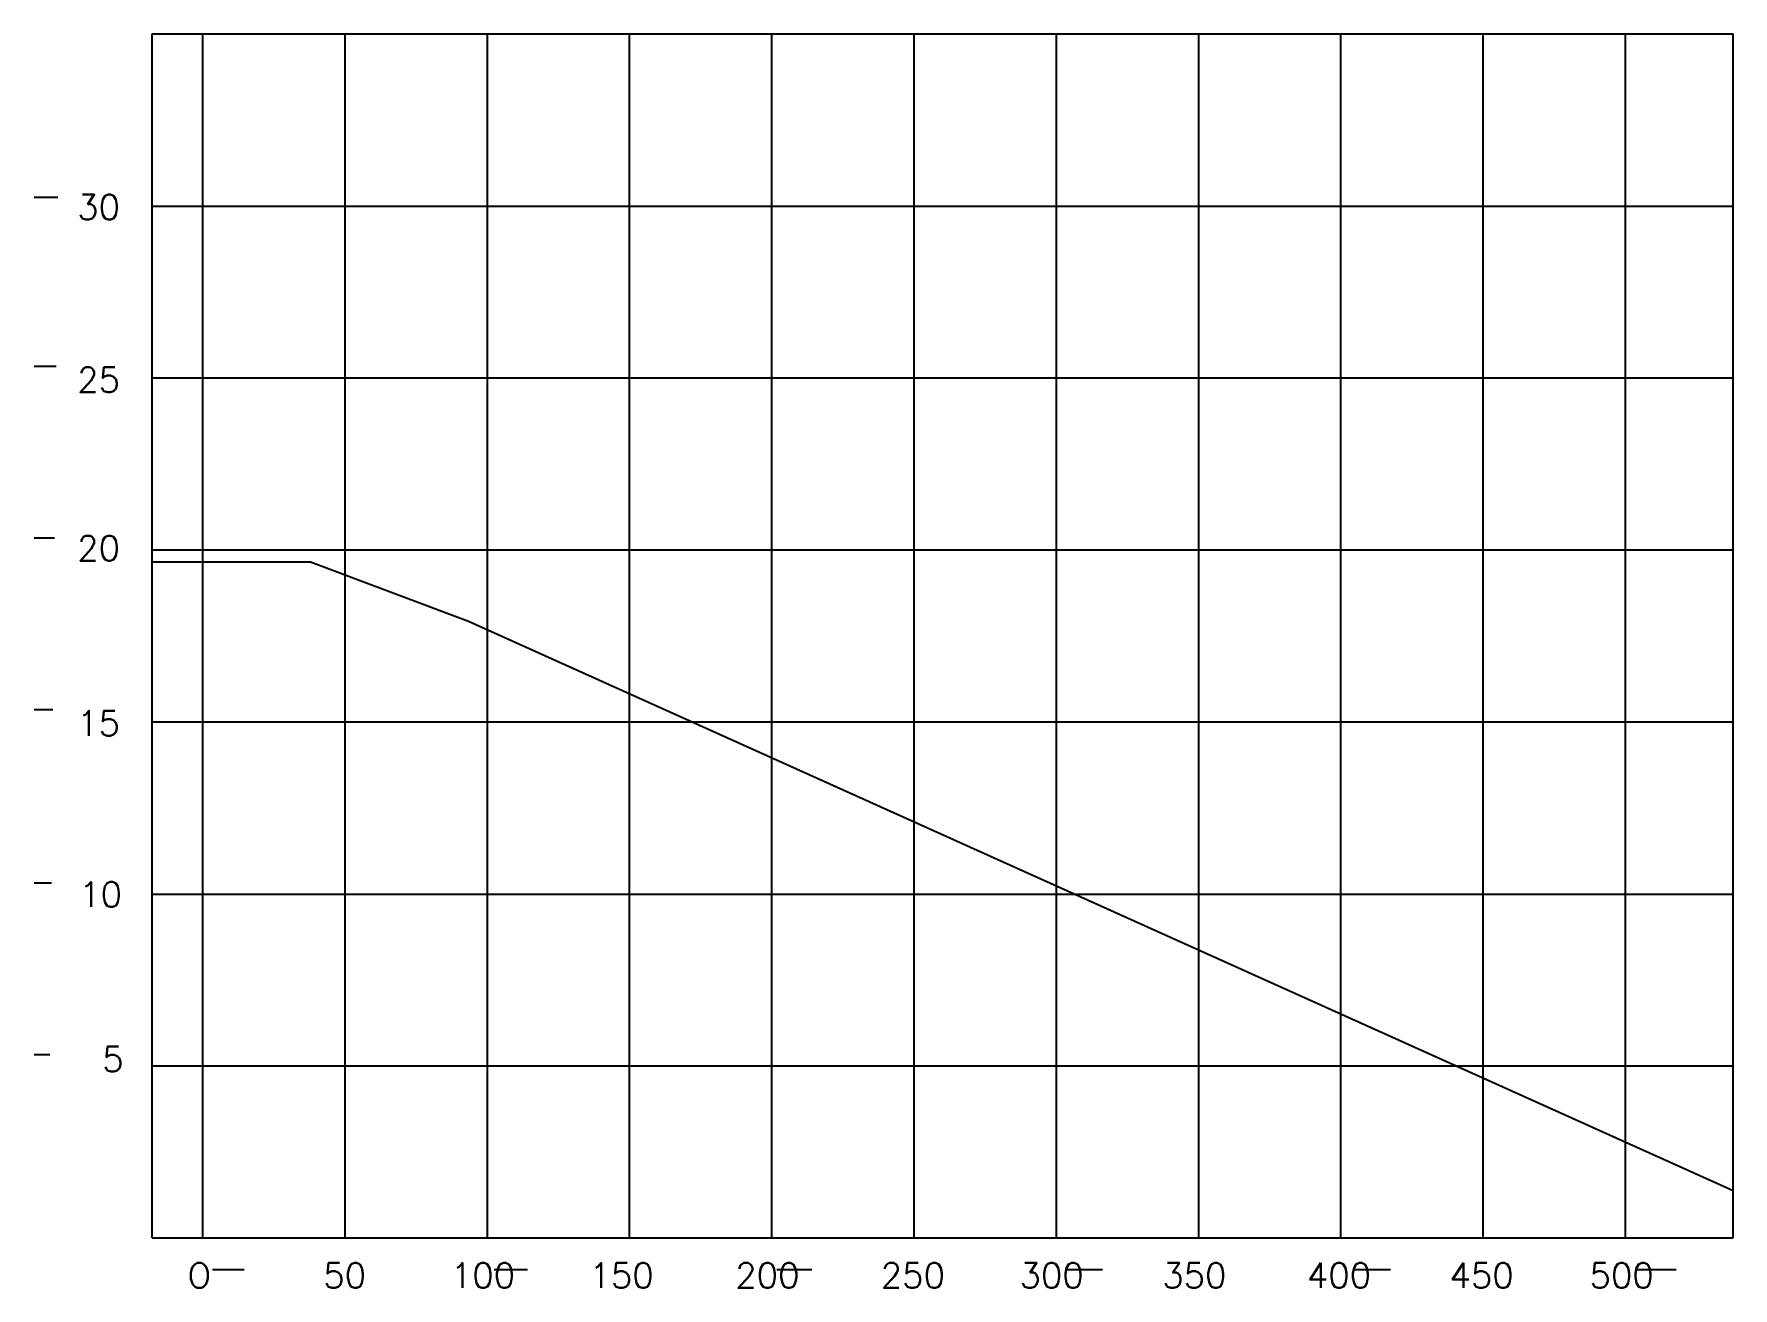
# Model space of a CAD drawing. Extents: x 325 to 1400, y 193 to 986.
import ezdxf
from ezdxf.enums import TextEntityAlignment as Align

# ---------------------------------------------------------------- set-up
doc = ezdxf.new("R2010")
doc.units = 0
doc.header["$MEASUREMENT"] = 0
doc.layers.get('0').update_dxf_attribs({"linetype": 'CONTINUOUS'})
doc.layers.add('-1', color=7, linetype='CONTINUOUS')
doc.layers.add('1', color=7, linetype='CONTINUOUS')
doc.styles.add('ROMANS', font='ROMANS', dxfattribs={"height": 0.2})

msp = doc.modelspace()

# ---------------------------------------------------------------- linework, layer by layer
at = {"layer": '-1', "color": 2, "linetype": 'Continuous'}
for p, q in [((325.2, 883.2), (336.2, 883.2)), ((325.2, 883.2), (340.2, 883.2)), ((325.2, 776.3), (336.2, 776.3)), ((325.2, 776.3), (339.2, 776.3)), ((325.2, 667.7), (336.2, 667.7)), ((325.2, 667.7), (338.2, 667.7)), ((325.2, 559.1), (336.2, 559.1)), ((325.2, 559.1), (337.2, 559.1)), ((325.2, 449.6), (336.2, 449.6)), ((325.2, 341), (335.2, 341)), ((438.2, 205), (458.2, 205)), ((616.3, 205), (637.3, 205)), ((795.2, 205), (817.2, 205)), ((978.1, 205), (1001.1, 205)), ((1159.4, 205), (1183.4, 205)), ((1339.1, 205), (1364.1, 205))]:
    msp.add_line(p, q, dxfattribs=at)
at = {"color": 7, "linetype": 'Continuous'}
for p, q in [((400, 225), (400, 986.4)), ((400, 986.4), (1400, 986.4)), ((1400, 225), (1400, 986.4)), ((400, 652.5), (500, 652.5)), ((500, 652.5), (600, 615)), ((600, 615), (1400, 255)), ((400, 225), (1400, 225))]:
    msp.add_line(p, q, dxfattribs=at)
at = {"layer": '1', "color": 4, "linetype": 'Continuous'}
for p, q in [((432, 225), (432, 986.4)), ((522, 225), (522, 986.4)), ((612, 225), (612, 986.4)), ((702, 225), (702, 986.4)), ((792, 225), (792, 986.4)), ((882, 225), (882, 986.4)), ((972, 225), (972, 986.4)), ((1062, 225), (1062, 986.4)), ((1152, 225), (1152, 986.4)), ((1242, 225), (1242, 986.4)), ((1332, 225), (1332, 986.4)), ((400, 877.6), (1400, 877.6)), ((400, 768.9), (1400, 768.9)), ((400, 660.1), (1400, 660.1)), ((400, 551.3), (1400, 551.3)), ((400, 442.5), (1400, 442.5)), ((400, 333.8), (1400, 333.8))]:
    msp.add_line(p, q, dxfattribs=at)

# ---------------------------------------------------------------- texts
at = {"layer": '-1', "color": 7, "linetype": 'Continuous', "style": 'ROMANS'}
for s, height, p in [('30', 15.82, (352.5, 884.8)), ('25', 15.82, (352.5, 775.6)), ('20', 15.82, (352.5, 669.1)), ('15', 15.82, (352.5, 558.4)), ('10', 15.82, (353.8, 450.2)), ('5', 15.8, (368.4, 346)), ('O', 15.8, (422.3, 209.2)), ('50', 15.82, (508.2, 209.2)), ('100', 15.82, (588.9, 209.2)), ('150', 15.82, (676.6, 209.2)), ('200', 15.82, (768.8, 209.2)), ('250', 15.82, (860.8, 209.2)), ('300', 15.82, (948.6, 209.2)), ('350', 15.82, (1038.9, 209.2)), ('400', 15.82, (1130.4, 209.2)), ('450', 15.82, (1220.6, 209.2)), ('500', 15.82, (1309.2, 209.2))]:
    msp.add_text(s, height=height, dxfattribs=at).set_placement(p, align=Align.TOP_LEFT)

doc.saveas('drawing.dxf')
